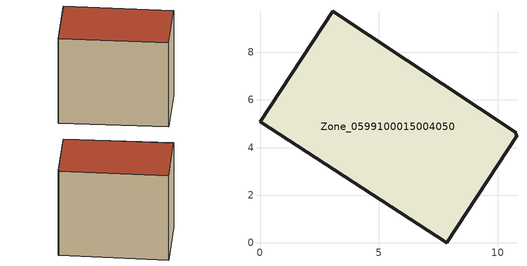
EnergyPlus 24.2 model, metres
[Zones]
Zone_0599100015004050
 floor ground (C_G): 10.77,4.61 10.74,4.56 10.81,4.51 7.84,0 0,5.08 3.07,9.72 z0.87
 wall outside (C_F): 10.77,4.61 3.07,9.72 0,5.08 7.84,0 10.81,4.51 10.74,4.56 10.77,4.61 z0.87:9.04
 roof outside (C_R): 10.74,4.56 10.77,4.61 3.07,9.72 0,5.08 7.84,0 10.81,4.51 z9.04
[BUILDING]
Pand.0599100015004050: North Axis=0; Terrain=City; Loads Convergence Tolerance Value=0.04; Temperature Convergence Tolerance Value=0.4; Solar Distribution=FullExterior; Maximum Number of Warmup Days=25; Minimum Number of Warmup Days=1
[Site:Location]
Rotterdam.The.Hague.AP_ZH_NLD Design_Conditions: Latitude=51.96; Longitude=4.45; Time Zone=1; Elevation=-4.5
[SITE:GROUNDTEMPERATURE:BUILDINGSURFACE]
18, 18, 18, 18, 18, 18, 18, 18, 18, 18, 18, 18
[MATERIAL] Thermal Absorptance=0.9; Solar Absorptance=0.7; Visible Absorptance=0.7
Name | Roughness | Thickness | Conductivity | Density | Specific Heat
G.TI.1975-1991 | MediumSmooth | 0.15 | 0.288461 | 540 | 1210
F.TI.1975-1991 | Rough | 0.3 | 0.230769 | 1920 | 840
R.TI.1975-1991 | MediumRough | 0.2 | 0.153846 | 1500 | 1000
[CONSTRUCTION]
C_G: G.TI.1975-1991
C_F: F.TI.1975-1991
C_R: R.TI.1975-1991
[ZONE]
Zone_0599100015004050: Type=1; Multiplier=1; Ceiling Height=Autocalculate; Volume=Autocalculate; Floor Area=autocalculate; Part of Total Floor Area=Yes
[ZONEINFILTRATION:DESIGNFLOWRATE]
Infil_Zone_0599100015004050: Zone or ZoneList or Space or SpaceList=Zone_0599100015004050; Schedule=AlwaysOn; Design Flow Rate Calculation Method=Flow/Area; Flow Rate per Floor Area=0.003; Constant Term Coefficient=1; Temperature Term Coefficient=0; Velocity Term Coefficient=0; Velocity Squared Term Coefficient=0
[HVACTEMPLATE:ZONE:IDEALLOADSAIRSYSTEM]
Zone_0599100015004050: Maximum Heating Supply Air Temperature=50; Minimum Cooling Supply Air Temperature=13; Maximum Heating Supply Air Humidity Ratio=0.0156; Minimum Cooling Supply Air Humidity Ratio=0.0077; Heating Limit=NoLimit; Cooling Limit=NoLimit; Dehumidification Control Type=ConstantSensibleHeatRatio; Cooling Sensible Heat Ratio=0.7; Dehumidification Setpoint=60; Humidification Control Type=None; Humidification Setpoint=30; Outdoor Air Method=None; Outdoor Air Flow Rate per Person=0.00944; Outdoor Air Flow Rate per Zone Floor Area=0; Outdoor Air Flow Rate per Zone=0; Demand Controlled Ventilation Type=None; Outdoor Air Economizer Type=NoEconomizer; Heat Recovery Type=None; Sensible Heat Recovery Effectiveness=0.7; Latent Heat Recovery Effectiveness=0.65
[ZONECONTROL:THERMOSTAT]
ThermostatControl_Zone_0599100015004050: Zone or ZoneList=Zone_0599100015004050; Control Type Schedule=DualSetpointControlType; Control 1=Thermostat_Zone_0599100015004050; Temperature Difference Between Cutout And Setpoint=0
[THERMOSTATSETPOINT:DUALSETPOINT]
Thermostat_Zone_0599100015004050: Heating Setpoint Temperature Schedule=HeatingSetpoint_Zone_0599100015004050; Cooling Setpoint Temperature Schedule=CoolingSetpoint_Zone_0599100015004050
[SCHEDULE:COMPACT]
HeatingSetpoint_Zone_0599100015004050: Through: 12/31, For: AllDays, Until: 24:00, 21
CoolingSetpoint_Zone_0599100015004050: Through: 12/31, For: AllDays, Until: 24:00, 24
DualSetpointControlType: Through: 12/31, For: AllDays, Until: 24:00, 4
AlwaysOn: Through: 12/31, For: AllDays, Until: 24:00, 1
